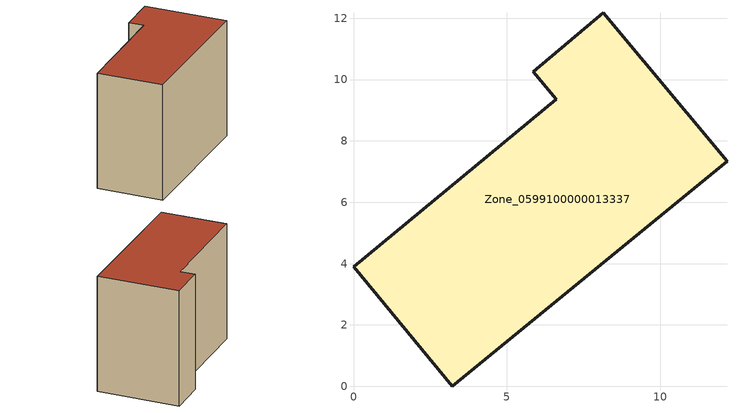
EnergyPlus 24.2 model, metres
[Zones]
Zone_0599100000013337
 floor ground (C_G): 8.14,12.18 12.18,7.33 3.23,0 0,3.9 6.61,9.36 5.86,10.26 z0
 wall outside (C_F): 12.18,7.33 8.14,12.18 5.86,10.26 6.61,9.36 0,3.9 3.23,0 12.18,7.33 z0:9.03
 roof outside (C_R): 3.23,0 12.18,7.33 8.14,12.18 5.86,10.26 6.61,9.36 0,3.9 z9.03
[BUILDING]
Pand.0599100000013337: North Axis=0; Terrain=City; Loads Convergence Tolerance Value=0.04; Temperature Convergence Tolerance Value=0.4; Solar Distribution=FullExterior; Maximum Number of Warmup Days=25; Minimum Number of Warmup Days=1
[Site:Location]
Rotterdam.The.Hague.AP_ZH_NLD Design_Conditions: Latitude=51.96; Longitude=4.45; Time Zone=1; Elevation=-4.5
[SITE:GROUNDTEMPERATURE:BUILDINGSURFACE]
18, 18, 18, 18, 18, 18, 18, 18, 18, 18, 18, 18
[MATERIAL] Thermal Absorptance=0.9; Solar Absorptance=0.7; Visible Absorptance=0.7
Name | Roughness | Thickness | Conductivity | Density | Specific Heat
G.TC.1946 | MediumSmooth | 0.15 | 1 | 540 | 1210
F.TC.1946 | Rough | 0.3 | 0.857143 | 1920 | 840
R.TC.1946 | MediumRough | 0.2 | 0.909091 | 1500 | 1000
[CONSTRUCTION]
C_G: G.TC.1946
C_F: F.TC.1946
C_R: R.TC.1946
[ZONE]
Zone_0599100000013337: Type=1; Multiplier=1; Ceiling Height=Autocalculate; Volume=Autocalculate; Floor Area=autocalculate; Part of Total Floor Area=Yes
[ZONEINFILTRATION:DESIGNFLOWRATE]
Infil_Zone_0599100000013337: Zone or ZoneList or Space or SpaceList=Zone_0599100000013337; Schedule=AlwaysOn; Design Flow Rate Calculation Method=Flow/Area; Flow Rate per Floor Area=0.003; Constant Term Coefficient=1; Temperature Term Coefficient=0; Velocity Term Coefficient=0; Velocity Squared Term Coefficient=0
[HVACTEMPLATE:ZONE:IDEALLOADSAIRSYSTEM]
Zone_0599100000013337: Maximum Heating Supply Air Temperature=50; Minimum Cooling Supply Air Temperature=13; Maximum Heating Supply Air Humidity Ratio=0.0156; Minimum Cooling Supply Air Humidity Ratio=0.0077; Heating Limit=NoLimit; Cooling Limit=NoLimit; Dehumidification Control Type=ConstantSensibleHeatRatio; Cooling Sensible Heat Ratio=0.7; Dehumidification Setpoint=60; Humidification Control Type=None; Humidification Setpoint=30; Outdoor Air Method=None; Outdoor Air Flow Rate per Person=0.00944; Outdoor Air Flow Rate per Zone Floor Area=0; Outdoor Air Flow Rate per Zone=0; Demand Controlled Ventilation Type=None; Outdoor Air Economizer Type=NoEconomizer; Heat Recovery Type=None; Sensible Heat Recovery Effectiveness=0.7; Latent Heat Recovery Effectiveness=0.65
[ZONECONTROL:THERMOSTAT]
ThermostatControl_Zone_0599100000013337: Zone or ZoneList=Zone_0599100000013337; Control Type Schedule=DualSetpointControlType; Control 1=Thermostat_Zone_0599100000013337; Temperature Difference Between Cutout And Setpoint=0
[THERMOSTATSETPOINT:DUALSETPOINT]
Thermostat_Zone_0599100000013337: Heating Setpoint Temperature Schedule=HeatingSetpoint_Zone_0599100000013337; Cooling Setpoint Temperature Schedule=CoolingSetpoint_Zone_0599100000013337
[SCHEDULE:COMPACT]
HeatingSetpoint_Zone_0599100000013337: Through: 12/31, For: AllDays, Until: 24:00, 21
CoolingSetpoint_Zone_0599100000013337: Through: 12/31, For: AllDays, Until: 24:00, 24
DualSetpointControlType: Through: 12/31, For: AllDays, Until: 24:00, 4
AlwaysOn: Through: 12/31, For: AllDays, Until: 24:00, 1
